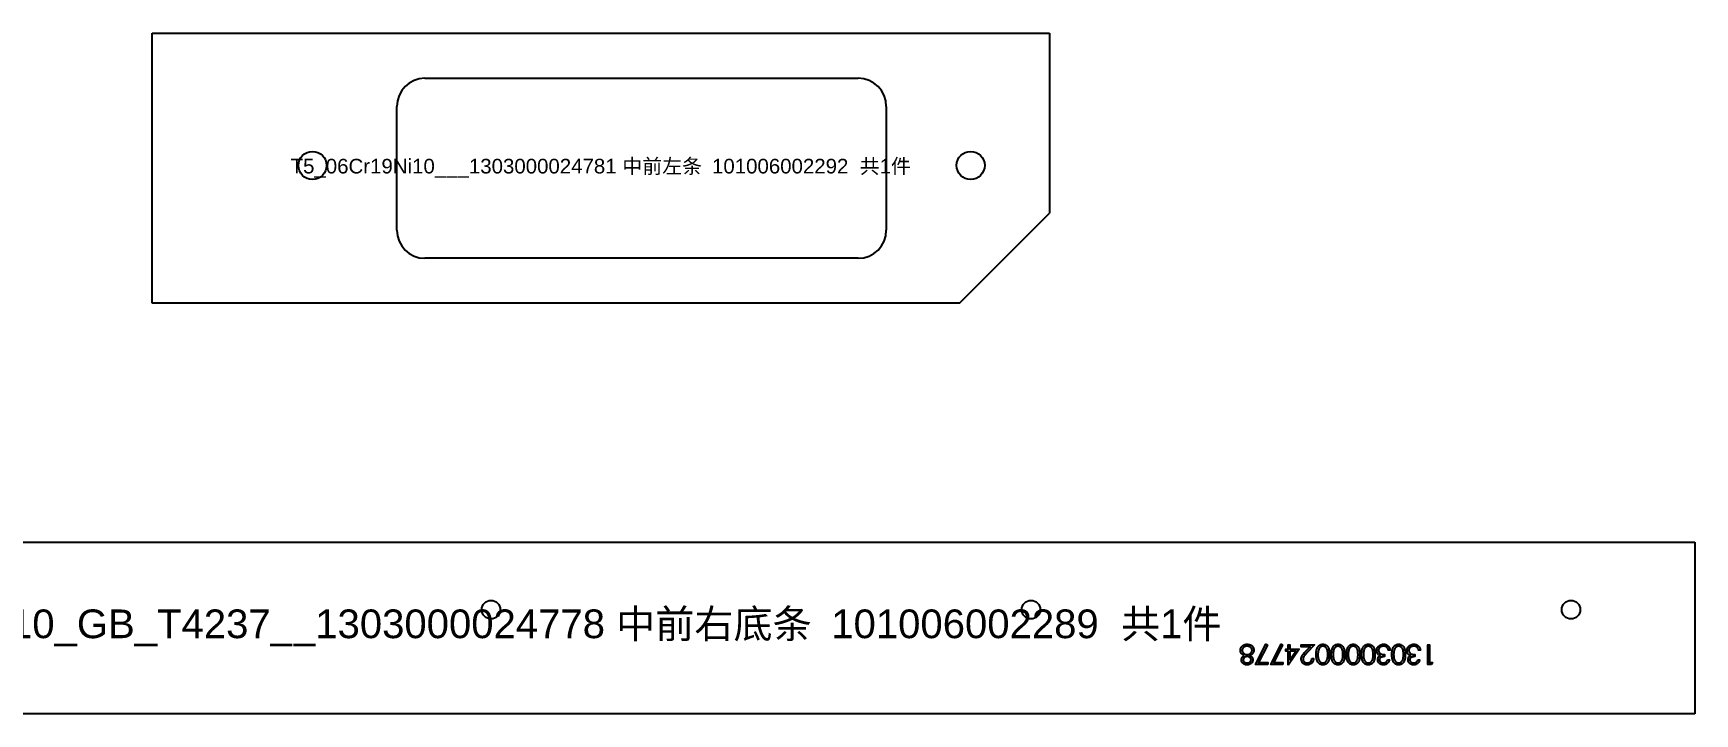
# Model space of a CAD drawing. Extents: x -16 to 22649, y -4599 to 814.
# Drawn here: x 13375.5 to 13670.9, y -66.2 to 54.7 of the extents above; entities that cross this region are included whole.
import ezdxf

# ---------------------------------------------------------------- set-up
doc = ezdxf.new("R2010")
doc.units = 0
doc.header["$MEASUREMENT"] = 0
doc.linetypes.add('CENTERX2', pattern=[20.32, 12.7, -2.54, 2.54, -2.54])
doc.layers.get('0').update_dxf_attribs({"linetype": 'CONTINUOUS'})
for name, color, linetype in [('1', 6, 'CENTERX2'), ('S1', 7, 'CONTINUOUS'), ('SLD-0', 7, 'CONTINUOUS')]:
    doc.layers.add(name, color=color, linetype=linetype)
doc.styles.get("Standard").update_dxf_attribs({"font": 'arial.ttf'})

# ---------------------------------------------------------------- blocks, each defined once
blk = doc.blocks.new('1303000024781_中前左条_1010060')
at = {"layer": 'SLD-0', "linetype": 'CONTINUOUS'}
for p, q in [((-79.75, -24), (-79.75, 24)), ((-79.75, 24), (79.75, 24)), ((79.75, 24), (79.75, -8)), ((-31.25, 16), (45.75, 16)), ((-36.25, -11), (-36.25, 11)), ((50.75, 11), (50.75, -11)), ((63.75, -24), (79.75, -8)), ((45.75, -16), (-31.25, -16)), ((63.75, -24), (-79.75, -24))]:
    blk.add_line(p, q, dxfattribs=at)
for centre in [(-51.25, 0.5), (65.75, 0.5)]:
    blk.add_circle(centre, 2.5, dxfattribs=at)
for centre, start, end in [((-31.25, 11), 90, 180), ((45.75, 11), 0, 90), ((-31.25, -11), 180, 270), ((45.75, -11), 270, 0)]:
    blk.add_arc(centre, 5, start, end, dxfattribs=at)
at = {"layer": 'S1', "color": 3, "insert": (0, 0), "char_height": 2.6, "attachment_point": 5}
blk.add_mtext('T5_06Cr19Ni10___1303000024781 {\\fSimSun|b0|i0|c134|p2;中前左条 }101006002292  {\\fSimSun|b0|i0|c134|p2;共}1{\\fSimSun|b0|i0|c134|p2;件}', dxfattribs=at)
blk = doc.blocks.new('1303000024778_中前右底条_101006')
at = {"layer": '1', "color": 6, "linetype": 'CONTINUOUS', "flags": 128}
for points in [[(132.91, -4.93), (132.82, -4.88), (132.74, -4.83), (132.67, -4.78), (132.6, -4.73), (132.54, -4.68), (132.49, -4.63), (132.44, -4.57), (132.39, -4.52), (132.36, -4.46), (132.32, -4.4), (132.29, -4.34), (132.27, -4.27), (132.25, -4.21), (132.24, -4.14), (132.23, -4.07), (132.23, -4), (132.23, -4), (132.24, -3.89), (132.25, -3.8), (132.27, -3.7), (132.3, -3.61), (132.34, -3.52), (132.38, -3.43), (132.43, -3.35), (132.5, -3.27), (132.5, -3.27), (132.58, -3.18), (132.68, -3.1), (132.78, -3.04), (132.89, -2.98), (133.01, -2.94), (133.14, -2.91), (133.28, -2.89), (133.43, -2.89), (133.43, -2.89), (133.57, -2.89), (133.7, -2.91), (133.82, -2.93), (133.94, -2.97), (134.04, -3.02), (134.14, -3.08), (134.23, -3.14), (134.31, -3.22), (134.38, -3.31), (134.44, -3.4), (134.49, -3.49), (134.53, -3.58), (134.57, -3.67), (134.59, -3.77), (134.6, -3.87), (134.61, -3.97), (134.61, -3.97), (134.61, -4.04), (134.6, -4.11), (134.59, -4.18), (134.57, -4.25), (134.55, -4.32), (134.52, -4.38), (134.48, -4.44), (134.45, -4.5), (134.4, -4.56), (134.35, -4.62), (134.3, -4.67), (134.23, -4.73), (134.16, -4.78), (134.09, -4.83), (134.01, -4.88), (133.92, -4.93), (133.92, -4.93), (134.04, -5), (134.14, -5.07), (134.23, -5.16), (134.3, -5.25), (134.36, -5.35), (134.4, -5.45), (134.42, -5.56), (134.43, -5.67), (134.43, -5.67), (134.42, -5.78), (134.4, -5.89), (134.35, -6), (134.29, -6.11), (134.22, -6.21), (134.13, -6.3), (134.03, -6.38), (133.92, -6.44), (133.8, -6.5), (133.67, -6.54), (133.54, -6.56), (133.4, -6.57), (133.4, -6.57), (133.27, -6.56), (133.14, -6.54), (133.02, -6.5), (132.9, -6.44), (132.79, -6.37), (132.7, -6.3), (132.61, -6.21), (132.54, -6.1), (132.48, -6), (132.44, -5.89), (132.42, -5.77), (132.41, -5.66), (132.41, -5.66), (132.42, -5.54), (132.44, -5.44), (132.48, -5.34), (132.53, -5.24), (132.61, -5.15), (132.69, -5.07), (132.79, -5), (132.91, -4.93)], [(137.08, -6.48), (134.92, -6.48), (134.92, -6.48), (136.76, -2.89), (136.76, -2.89), (137.03, -3.04), (137.03, -3.04), (135.46, -6.12), (135.46, -6.12), (137.08, -6.12), (137.08, -6.12), (137.08, -6.48)], [(139.77, -6.48), (137.62, -6.48), (137.62, -6.48), (139.46, -2.89), (139.46, -2.89), (139.73, -3.04), (139.73, -3.04), (138.15, -6.12), (138.15, -6.12), (139.77, -6.12), (139.77, -6.12), (139.77, -6.48)], [(148.07, -4.72), (148.07, -4.89), (148.06, -5.05), (148.05, -5.2), (148.03, -5.34), (148.01, -5.47), (147.99, -5.59), (147.96, -5.7), (147.92, -5.8), (147.88, -5.89), (147.84, -5.97), (147.79, -6.05), (147.74, -6.13), (147.69, -6.2), (147.63, -6.26), (147.57, -6.32), (147.51, -6.37), (147.44, -6.42), (147.37, -6.46), (147.29, -6.49), (147.22, -6.52), (147.14, -6.54), (147.06, -6.55), (146.98, -6.56), (146.9, -6.57), (146.9, -6.57), (146.82, -6.56), (146.74, -6.55), (146.66, -6.54), (146.58, -6.52), (146.5, -6.49), (146.43, -6.46), (146.36, -6.42), (146.29, -6.37), (146.22, -6.32), (146.16, -6.26), (146.1, -6.19), (146.04, -6.12), (145.99, -6.05), (145.94, -5.96), (145.89, -5.88), (145.85, -5.78), (145.82, -5.68), (145.78, -5.57), (145.76, -5.45), (145.73, -5.32), (145.72, -5.18), (145.7, -5.04), (145.7, -4.89), (145.69, -4.72), (145.69, -4.72), (145.7, -4.56), (145.7, -4.41), (145.72, -4.27), (145.73, -4.13), (145.75, -4.01), (145.78, -3.89), (145.81, -3.78), (145.85, -3.67), (145.89, -3.58), (145.94, -3.49), (145.99, -3.41), (146.04, -3.33), (146.09, -3.26), (146.15, -3.2), (146.22, -3.14), (146.29, -3.08), (146.36, -3.04), (146.43, -3), (146.5, -2.96), (146.58, -2.94), (146.66, -2.91), (146.74, -2.9), (146.82, -2.89), (146.9, -2.89), (146.9, -2.89), (146.98, -2.89), (147.06, -2.9), (147.14, -2.91), (147.22, -2.93), (147.29, -2.96), (147.36, -3), (147.43, -3.03), (147.5, -3.08), (147.57, -3.13), (147.63, -3.19), (147.69, -3.25), (147.74, -3.32), (147.79, -3.39), (147.84, -3.47), (147.88, -3.56), (147.92, -3.65), (147.96, -3.75), (147.99, -3.86), (148.01, -3.98), (148.03, -4.11), (148.05, -4.25), (148.06, -4.4), (148.07, -4.56), (148.07, -4.72)], [(150.76, -4.72), (150.76, -4.89), (150.75, -5.05), (150.74, -5.2), (150.73, -5.34), (150.71, -5.47), (150.68, -5.59), (150.65, -5.7), (150.62, -5.8), (150.58, -5.89), (150.53, -5.97), (150.49, -6.05), (150.44, -6.13), (150.38, -6.2), (150.33, -6.26), (150.26, -6.32), (150.2, -6.37), (150.13, -6.42), (150.06, -6.46), (149.99, -6.49), (149.91, -6.52), (149.83, -6.54), (149.76, -6.55), (149.68, -6.56), (149.59, -6.57), (149.59, -6.57), (149.51, -6.56), (149.43, -6.55), (149.35, -6.54), (149.27, -6.52), (149.2, -6.49), (149.12, -6.46), (149.05, -6.42), (148.98, -6.37), (148.91, -6.32), (148.85, -6.26), (148.79, -6.19), (148.73, -6.12), (148.68, -6.05), (148.63, -5.96), (148.59, -5.88), (148.55, -5.78), (148.51, -5.68), (148.47, -5.57), (148.45, -5.45), (148.43, -5.32), (148.41, -5.18), (148.4, -5.04), (148.39, -4.89), (148.39, -4.72), (148.39, -4.72), (148.39, -4.56), (148.4, -4.41), (148.41, -4.27), (148.42, -4.13), (148.45, -4.01), (148.47, -3.89), (148.51, -3.78), (148.54, -3.67), (148.58, -3.58), (148.63, -3.49), (148.68, -3.41), (148.73, -3.33), (148.79, -3.26), (148.85, -3.2), (148.91, -3.14), (148.98, -3.08), (149.05, -3.04), (149.12, -3), (149.19, -2.96), (149.27, -2.94), (149.35, -2.91), (149.43, -2.9), (149.51, -2.89), (149.59, -2.89), (149.59, -2.89), (149.68, -2.89), (149.76, -2.9), (149.83, -2.91), (149.91, -2.93), (149.98, -2.96), (150.06, -3), (150.13, -3.03), (150.19, -3.08), (150.26, -3.13), (150.32, -3.19), (150.38, -3.25), (150.43, -3.32), (150.48, -3.39), (150.53, -3.47), (150.57, -3.56), (150.61, -3.65), (150.65, -3.75), (150.68, -3.86), (150.7, -3.98), (150.73, -4.11), (150.74, -4.25), (150.75, -4.4), (150.76, -4.56), (150.76, -4.72)], [(153.46, -4.72), (153.45, -4.89), (153.45, -5.05), (153.43, -5.2), (153.42, -5.34), (153.4, -5.47), (153.37, -5.59), (153.34, -5.7), (153.31, -5.8), (153.27, -5.89), (153.23, -5.97), (153.18, -6.05), (153.13, -6.13), (153.08, -6.2), (153.02, -6.26), (152.96, -6.32), (152.89, -6.37), (152.82, -6.42), (152.75, -6.46), (152.68, -6.49), (152.6, -6.52), (152.53, -6.54), (152.45, -6.55), (152.37, -6.56), (152.29, -6.57), (152.29, -6.57), (152.2, -6.56), (152.12, -6.55), (152.04, -6.54), (151.96, -6.52), (151.89, -6.49), (151.81, -6.46), (151.74, -6.42), (151.67, -6.37), (151.61, -6.32), (151.54, -6.26), (151.48, -6.19), (151.43, -6.12), (151.37, -6.05), (151.32, -5.96), (151.28, -5.88), (151.24, -5.78), (151.2, -5.68), (151.17, -5.57), (151.14, -5.45), (151.12, -5.32), (151.1, -5.18), (151.09, -5.04), (151.08, -4.89), (151.08, -4.72), (151.08, -4.72), (151.08, -4.56), (151.09, -4.41), (151.1, -4.27), (151.12, -4.13), (151.14, -4.01), (151.17, -3.89), (151.2, -3.78), (151.24, -3.67), (151.28, -3.58), (151.32, -3.49), (151.37, -3.41), (151.42, -3.33), (151.48, -3.26), (151.54, -3.2), (151.6, -3.14), (151.67, -3.08), (151.74, -3.04), (151.81, -3), (151.89, -2.96), (151.96, -2.94), (152.04, -2.91), (152.12, -2.9), (152.2, -2.89), (152.29, -2.89), (152.29, -2.89), (152.37, -2.89), (152.45, -2.9), (152.53, -2.91), (152.6, -2.93), (152.68, -2.96), (152.75, -3), (152.82, -3.03), (152.89, -3.08), (152.95, -3.13), (153.01, -3.19), (153.07, -3.25), (153.13, -3.32), (153.18, -3.39), (153.22, -3.47), (153.27, -3.56), (153.31, -3.65), (153.34, -3.75), (153.37, -3.86), (153.4, -3.98), (153.42, -4.11), (153.43, -4.25), (153.45, -4.4), (153.45, -4.56), (153.46, -4.72)], [(156.15, -4.72), (156.15, -4.89), (156.14, -5.05), (156.13, -5.2), (156.11, -5.34), (156.09, -5.47), (156.06, -5.59), (156.03, -5.7), (156, -5.8), (155.96, -5.89), (155.92, -5.97), (155.87, -6.05), (155.82, -6.13), (155.77, -6.2), (155.71, -6.26), (155.65, -6.32), (155.58, -6.37), (155.51, -6.42), (155.44, -6.46), (155.37, -6.49), (155.3, -6.52), (155.22, -6.54), (155.14, -6.55), (155.06, -6.56), (154.98, -6.57), (154.98, -6.57), (154.89, -6.56), (154.81, -6.55), (154.73, -6.54), (154.66, -6.52), (154.58, -6.49), (154.51, -6.46), (154.43, -6.42), (154.36, -6.37), (154.3, -6.32), (154.23, -6.26), (154.17, -6.19), (154.12, -6.12), (154.07, -6.05), (154.02, -5.96), (153.97, -5.88), (153.93, -5.78), (153.89, -5.68), (153.86, -5.57), (153.83, -5.45), (153.81, -5.32), (153.79, -5.18), (153.78, -5.04), (153.77, -4.89), (153.77, -4.72), (153.77, -4.72), (153.77, -4.56), (153.78, -4.41), (153.79, -4.27), (153.81, -4.13), (153.83, -4.01), (153.86, -3.89), (153.89, -3.78), (153.93, -3.67), (153.97, -3.58), (154.01, -3.49), (154.06, -3.41), (154.11, -3.33), (154.17, -3.26), (154.23, -3.2), (154.3, -3.14), (154.36, -3.08), (154.43, -3.04), (154.5, -3), (154.58, -2.96), (154.65, -2.94), (154.73, -2.91), (154.81, -2.9), (154.89, -2.89), (154.98, -2.89), (154.98, -2.89), (155.06, -2.89), (155.14, -2.9), (155.22, -2.91), (155.29, -2.93), (155.37, -2.96), (155.44, -3), (155.51, -3.03), (155.58, -3.08), (155.64, -3.13), (155.71, -3.19), (155.76, -3.25), (155.82, -3.32), (155.87, -3.39), (155.92, -3.47), (155.96, -3.56), (156, -3.65), (156.03, -3.75), (156.06, -3.86), (156.09, -3.98), (156.11, -4.11), (156.13, -4.25), (156.14, -4.4), (156.15, -4.56), (156.15, -4.72)], [(158.39, -5.67), (158.71, -5.67), (158.71, -5.67), (158.68, -5.77), (158.64, -5.87), (158.61, -5.96), (158.56, -6.05), (158.51, -6.13), (158.46, -6.2), (158.39, -6.27), (158.33, -6.33), (158.25, -6.39), (158.18, -6.43), (158.1, -6.47), (158.02, -6.51), (157.94, -6.53), (157.85, -6.55), (157.76, -6.56), (157.66, -6.57), (157.66, -6.57), (157.53, -6.56), (157.4, -6.53), (157.27, -6.5), (157.15, -6.44), (157.03, -6.37), (156.93, -6.29), (156.85, -6.2), (156.77, -6.1), (156.72, -5.99), (156.67, -5.88), (156.65, -5.77), (156.64, -5.66), (156.64, -5.66), (156.65, -5.55), (156.67, -5.44), (156.7, -5.34), (156.74, -5.25), (156.8, -5.16), (156.87, -5.08), (156.95, -5.01), (157.05, -4.94), (157.05, -4.94), (156.94, -4.88), (156.84, -4.81), (156.75, -4.73), (156.67, -4.64), (156.67, -4.64), (156.62, -4.57), (156.58, -4.49), (156.54, -4.42), (156.51, -4.34), (156.49, -4.26), (156.48, -4.18), (156.47, -4.1), (156.46, -4.02), (156.46, -4.02), (156.47, -3.87), (156.5, -3.73), (156.55, -3.59), (156.62, -3.45), (156.71, -3.32), (156.81, -3.21), (156.93, -3.12), (157.06, -3.03), (157.2, -2.97), (157.35, -2.92), (157.51, -2.9), (157.67, -2.89), (157.67, -2.89), (157.79, -2.89), (157.89, -2.9), (158, -2.92), (158.09, -2.95), (158.19, -2.99), (158.28, -3.03), (158.36, -3.09), (158.44, -3.15), (158.51, -3.22), (158.58, -3.3), (158.64, -3.38), (158.69, -3.47), (158.74, -3.57), (158.78, -3.68), (158.81, -3.8), (158.84, -3.92), (158.84, -3.92), (158.53, -3.92), (158.53, -3.92), (158.5, -3.84), (158.47, -3.76), (158.44, -3.69), (158.41, -3.63), (158.37, -3.57), (158.34, -3.52), (158.3, -3.47), (158.25, -3.43), (158.25, -3.43), (158.19, -3.39), (158.13, -3.35), (158.06, -3.32), (157.99, -3.29), (157.92, -3.27), (157.84, -3.26), (157.75, -3.25), (157.67, -3.25), (157.67, -3.25), (157.57, -3.25), (157.48, -3.26), (157.39, -3.28), (157.3, -3.3), (157.23, -3.33), (157.15, -3.37), (157.08, -3.42), (157.02, -3.47), (156.96, -3.52), (156.91, -3.58), (156.87, -3.64), (156.84, -3.71), (156.81, -3.77), (156.79, -3.84), (156.78, -3.91), (156.78, -3.99), (156.78, -3.99), (156.78, -4.08), (156.81, -4.18), (156.84, -4.27), (156.9, -4.36), (156.96, -4.44), (157.04, -4.51), (157.13, -4.57), (157.22, -4.62), (157.28, -4.64), (157.34, -4.66), (157.41, -4.67), (157.48, -4.69), (157.56, -4.7), (157.65, -4.71), (157.75, -4.72), (157.85, -4.73), (157.85, -4.73), (157.85, -5.09), (157.85, -5.09), (157.72, -5.09), (157.6, -5.11), (157.48, -5.13), (157.37, -5.17), (157.27, -5.21), (157.18, -5.26), (157.11, -5.32), (157.05, -5.38), (157.01, -5.44), (156.98, -5.51), (156.96, -5.58), (156.96, -5.66), (156.96, -5.66), (156.96, -5.71), (156.97, -5.77), (156.98, -5.82), (157.01, -5.87), (157.03, -5.91), (157.07, -5.96), (157.11, -6), (157.16, -6.04), (157.21, -6.08), (157.26, -6.12), (157.32, -6.14), (157.38, -6.17), (157.45, -6.18), (157.51, -6.2), (157.59, -6.2), (157.66, -6.21), (157.66, -6.21), (157.78, -6.2), (157.89, -6.18), (157.99, -6.14), (158.09, -6.08), (158.13, -6.05), (158.17, -6.01), (158.21, -5.97), (158.25, -5.92), (158.29, -5.86), (158.33, -5.8), (158.36, -5.74), (158.39, -5.67)], [(161.53, -4.72), (161.53, -4.89), (161.52, -5.05), (161.51, -5.2), (161.5, -5.34), (161.48, -5.47), (161.45, -5.59), (161.42, -5.7), (161.38, -5.8), (161.35, -5.89), (161.3, -5.97), (161.26, -6.05), (161.21, -6.13), (161.15, -6.2), (161.09, -6.26), (161.03, -6.32), (160.97, -6.37), (160.9, -6.42), (160.83, -6.46), (160.76, -6.49), (160.68, -6.52), (160.6, -6.54), (160.53, -6.55), (160.45, -6.56), (160.36, -6.57), (160.36, -6.57), (160.28, -6.56), (160.2, -6.55), (160.12, -6.54), (160.04, -6.52), (159.96, -6.49), (159.89, -6.46), (159.82, -6.42), (159.75, -6.37), (159.68, -6.32), (159.62, -6.26), (159.56, -6.19), (159.5, -6.12), (159.45, -6.05), (159.4, -5.96), (159.36, -5.88), (159.31, -5.78), (159.28, -5.68), (159.24, -5.57), (159.22, -5.45), (159.19, -5.32), (159.18, -5.18), (159.16, -5.04), (159.16, -4.89), (159.15, -4.72), (159.15, -4.72), (159.16, -4.56), (159.16, -4.41), (159.18, -4.27), (159.19, -4.13), (159.22, -4.01), (159.24, -3.89), (159.28, -3.78), (159.31, -3.67), (159.35, -3.58), (159.4, -3.49), (159.45, -3.41), (159.5, -3.33), (159.56, -3.26), (159.62, -3.2), (159.68, -3.14), (159.75, -3.08), (159.82, -3.04), (159.89, -3), (159.96, -2.96), (160.04, -2.94), (160.12, -2.91), (160.2, -2.9), (160.28, -2.89), (160.36, -2.89), (160.36, -2.89), (160.45, -2.89), (160.53, -2.9), (160.6, -2.91), (160.68, -2.93), (160.75, -2.96), (160.83, -3), (160.9, -3.03), (160.96, -3.08), (161.03, -3.13), (161.09, -3.19), (161.15, -3.25), (161.2, -3.32), (161.25, -3.39), (161.3, -3.47), (161.34, -3.56), (161.38, -3.65), (161.42, -3.75), (161.45, -3.86), (161.47, -3.98), (161.49, -4.11), (161.51, -4.25), (161.52, -4.4), (161.53, -4.56), (161.53, -4.72)], [(163.78, -5.67), (164.09, -5.67), (164.09, -5.67), (164.06, -5.77), (164.03, -5.87), (163.99, -5.96), (163.95, -6.05), (163.9, -6.13), (163.84, -6.2), (163.78, -6.27), (163.71, -6.33), (163.64, -6.39), (163.56, -6.43), (163.49, -6.47), (163.41, -6.51), (163.32, -6.53), (163.23, -6.55), (163.14, -6.56), (163.05, -6.57), (163.05, -6.57), (162.91, -6.56), (162.78, -6.53), (162.65, -6.5), (162.53, -6.44), (162.42, -6.37), (162.32, -6.29), (162.23, -6.2), (162.16, -6.1), (162.1, -5.99), (162.06, -5.88), (162.03, -5.77), (162.03, -5.66), (162.03, -5.66), (162.03, -5.55), (162.05, -5.44), (162.08, -5.34), (162.13, -5.25), (162.19, -5.16), (162.26, -5.08), (162.34, -5.01), (162.44, -4.94), (162.44, -4.94), (162.32, -4.88), (162.22, -4.81), (162.13, -4.73), (162.06, -4.64), (162.06, -4.64), (162.01, -4.57), (161.96, -4.49), (161.93, -4.42), (161.9, -4.34), (161.88, -4.26), (161.86, -4.18), (161.85, -4.1), (161.85, -4.02), (161.85, -4.02), (161.86, -3.87), (161.89, -3.73), (161.94, -3.59), (162.01, -3.45), (162.09, -3.32), (162.19, -3.21), (162.31, -3.12), (162.44, -3.03), (162.58, -2.97), (162.73, -2.92), (162.89, -2.9), (163.06, -2.89), (163.06, -2.89), (163.17, -2.89), (163.28, -2.9), (163.38, -2.92), (163.48, -2.95), (163.57, -2.99), (163.66, -3.03), (163.74, -3.09), (163.82, -3.15), (163.9, -3.22), (163.96, -3.3), (164.02, -3.38), (164.08, -3.47), (164.12, -3.57), (164.16, -3.68), (164.2, -3.8), (164.22, -3.92), (164.22, -3.92), (163.91, -3.92), (163.91, -3.92), (163.89, -3.84), (163.86, -3.76), (163.83, -3.69), (163.79, -3.63), (163.76, -3.57), (163.72, -3.52), (163.68, -3.47), (163.64, -3.43), (163.64, -3.43), (163.58, -3.39), (163.51, -3.35), (163.45, -3.32), (163.38, -3.29), (163.3, -3.27), (163.22, -3.26), (163.14, -3.25), (163.05, -3.25), (163.05, -3.25), (162.95, -3.25), (162.86, -3.26), (162.77, -3.28), (162.69, -3.3), (162.61, -3.33), (162.54, -3.37), (162.47, -3.42), (162.41, -3.47), (162.35, -3.52), (162.3, -3.58), (162.26, -3.64), (162.22, -3.71), (162.2, -3.77), (162.18, -3.84), (162.16, -3.91), (162.16, -3.99), (162.16, -3.99), (162.17, -4.08), (162.19, -4.18), (162.23, -4.27), (162.28, -4.36), (162.35, -4.44), (162.42, -4.51), (162.51, -4.57), (162.61, -4.62), (162.66, -4.64), (162.72, -4.66), (162.79, -4.67), (162.87, -4.69), (162.95, -4.7), (163.04, -4.71), (163.13, -4.72), (163.24, -4.73), (163.24, -4.73), (163.24, -5.09), (163.24, -5.09), (163.11, -5.09), (162.98, -5.11), (162.87, -5.13), (162.76, -5.17), (162.65, -5.21), (162.57, -5.26), (162.5, -5.32), (162.44, -5.38), (162.4, -5.44), (162.36, -5.51), (162.35, -5.58), (162.34, -5.66), (162.34, -5.66), (162.34, -5.71), (162.35, -5.77), (162.37, -5.82), (162.39, -5.87), (162.42, -5.91), (162.45, -5.96), (162.49, -6), (162.54, -6.04), (162.59, -6.08), (162.65, -6.12), (162.7, -6.14), (162.77, -6.17), (162.83, -6.18), (162.9, -6.2), (162.97, -6.2), (163.04, -6.21), (163.04, -6.21), (163.16, -6.2), (163.27, -6.18), (163.38, -6.14), (163.47, -6.08), (163.52, -6.05), (163.56, -6.01), (163.6, -5.97), (163.64, -5.92), (163.68, -5.86), (163.71, -5.8), (163.74, -5.74), (163.78, -5.67)], [(133.4, -4.73), (133.49, -4.72), (133.58, -4.71), (133.67, -4.69), (133.75, -4.67), (133.83, -4.64), (133.9, -4.6), (133.97, -4.55), (134.04, -4.49), (134.1, -4.44), (134.15, -4.38), (134.2, -4.31), (134.23, -4.25), (134.26, -4.18), (134.28, -4.11), (134.29, -4.03), (134.3, -3.96), (134.3, -3.96), (134.29, -3.86), (134.27, -3.77), (134.23, -3.68), (134.19, -3.6), (134.13, -3.52), (134.05, -3.45), (133.97, -3.39), (133.88, -3.34), (133.78, -3.3), (133.67, -3.27), (133.55, -3.25), (133.42, -3.25), (133.42, -3.25), (133.32, -3.25), (133.23, -3.26), (133.14, -3.28), (133.06, -3.3), (132.98, -3.33), (132.91, -3.37), (132.84, -3.42), (132.78, -3.47), (132.73, -3.53), (132.68, -3.58), (132.64, -3.65), (132.61, -3.71), (132.58, -3.78), (132.56, -3.84), (132.55, -3.92), (132.55, -3.99), (132.55, -3.99), (132.55, -4.06), (132.56, -4.13), (132.58, -4.2), (132.61, -4.26), (132.64, -4.33), (132.69, -4.39), (132.74, -4.45), (132.8, -4.5), (132.86, -4.55), (132.93, -4.6), (133, -4.64), (133.07, -4.67), (133.15, -4.69), (133.23, -4.71), (133.31, -4.72), (133.4, -4.73)], [(133.42, -6.21), (133.5, -6.2), (133.57, -6.2), (133.63, -6.18), (133.7, -6.17), (133.76, -6.14), (133.81, -6.12), (133.87, -6.08), (133.92, -6.05), (133.97, -6), (134.01, -5.96), (134.04, -5.92), (134.07, -5.87), (134.09, -5.82), (134.1, -5.77), (134.11, -5.72), (134.12, -5.66), (134.12, -5.66), (134.11, -5.61), (134.1, -5.56), (134.09, -5.5), (134.06, -5.45), (134.03, -5.4), (134, -5.36), (133.95, -5.31), (133.9, -5.26), (133.85, -5.22), (133.79, -5.19), (133.74, -5.16), (133.67, -5.13), (133.61, -5.11), (133.55, -5.1), (133.48, -5.09), (133.41, -5.09), (133.41, -5.09), (133.32, -5.09), (133.23, -5.11), (133.15, -5.13), (133.07, -5.17), (132.99, -5.21), (132.92, -5.26), (132.87, -5.32), (132.82, -5.39), (132.78, -5.46), (132.75, -5.53), (132.73, -5.6), (132.72, -5.67), (132.72, -5.67), (132.73, -5.72), (132.74, -5.77), (132.75, -5.82), (132.77, -5.86), (132.8, -5.91), (132.83, -5.95), (132.86, -6), (132.9, -6.04), (132.95, -6.08), (133, -6.11), (133.06, -6.14), (133.12, -6.16), (133.19, -6.18), (133.26, -6.2), (133.34, -6.2), (133.42, -6.21)], [(140.78, -6.57), (140.71, -6.57), (140.71, -6.57), (140.71, -4.14), (140.71, -4.14), (140.31, -4.14), (140.31, -4.14), (140.31, -3.78), (140.31, -3.78), (140.71, -3.78), (140.71, -3.78), (140.71, -2.98), (140.71, -2.98), (141.03, -2.98), (141.03, -2.98), (141.03, -3.78), (141.03, -3.78), (142.69, -3.78), (142.69, -3.78), (140.78, -6.57)], [(141.03, -4.14), (141.03, -5.66), (141.03, -5.66), (142.07, -4.14), (142.07, -4.14), (141.03, -4.14)], [(144.93, -5.4), (145.24, -5.4), (145.24, -5.4), (145.24, -5.52), (145.22, -5.64), (145.19, -5.76), (145.15, -5.86), (145.11, -5.97), (145.05, -6.06), (144.98, -6.15), (144.91, -6.24), (144.82, -6.32), (144.73, -6.38), (144.64, -6.44), (144.54, -6.48), (144.44, -6.52), (144.33, -6.55), (144.22, -6.56), (144.1, -6.57), (144.1, -6.57), (143.99, -6.56), (143.88, -6.55), (143.77, -6.52), (143.68, -6.49), (143.58, -6.44), (143.5, -6.39), (143.41, -6.33), (143.34, -6.26), (143.27, -6.18), (143.21, -6.09), (143.16, -6.01), (143.12, -5.92), (143.09, -5.83), (143.06, -5.73), (143.05, -5.63), (143.05, -5.53), (143.05, -5.53), (143.05, -5.38), (143.08, -5.24), (143.13, -5.1), (143.19, -4.97), (143.23, -4.9), (143.28, -4.83), (143.34, -4.75), (143.4, -4.67), (143.48, -4.58), (143.56, -4.48), (143.65, -4.38), (143.75, -4.27), (143.75, -4.27), (144.63, -3.34), (144.63, -3.34), (143, -3.34), (143, -3.34), (143, -2.98), (143, -2.98), (145.38, -2.98), (145.38, -2.98), (144.02, -4.42), (144.02, -4.42), (143.92, -4.53), (143.83, -4.63), (143.75, -4.72), (143.68, -4.8), (143.62, -4.87), (143.56, -4.94), (143.52, -5.01), (143.48, -5.06), (143.43, -5.17), (143.39, -5.27), (143.37, -5.38), (143.36, -5.5), (143.36, -5.5), (143.36, -5.57), (143.37, -5.64), (143.39, -5.7), (143.41, -5.77), (143.45, -5.83), (143.48, -5.89), (143.53, -5.94), (143.58, -6), (143.64, -6.05), (143.7, -6.09), (143.76, -6.13), (143.82, -6.15), (143.89, -6.18), (143.97, -6.19), (144.04, -6.2), (144.12, -6.21), (144.12, -6.21), (144.2, -6.2), (144.28, -6.19), (144.35, -6.18), (144.43, -6.15), (144.49, -6.12), (144.56, -6.09), (144.62, -6.04), (144.68, -5.99), (144.73, -5.94), (144.78, -5.88), (144.82, -5.81), (144.85, -5.74), (144.88, -5.66), (144.9, -5.58), (144.92, -5.49), (144.93, -5.4)], [(147.76, -4.73), (147.76, -4.59), (147.75, -4.45), (147.74, -4.33), (147.73, -4.22), (147.71, -4.11), (147.7, -4.02), (147.68, -3.93), (147.65, -3.85), (147.62, -3.78), (147.59, -3.71), (147.56, -3.65), (147.52, -3.59), (147.48, -3.53), (147.43, -3.48), (147.38, -3.44), (147.33, -3.4), (147.23, -3.33), (147.12, -3.28), (147.01, -3.26), (146.89, -3.25), (146.89, -3.25), (146.77, -3.25), (146.66, -3.28), (146.55, -3.33), (146.45, -3.4), (146.4, -3.44), (146.35, -3.48), (146.31, -3.53), (146.27, -3.58), (146.23, -3.64), (146.2, -3.71), (146.17, -3.77), (146.14, -3.85), (146.14, -3.85), (146.11, -3.94), (146.08, -4.04), (146.06, -4.14), (146.04, -4.25), (146.03, -4.36), (146.02, -4.48), (146.01, -4.6), (146.01, -4.73), (146.01, -4.73), (146.01, -4.85), (146.01, -4.97), (146.02, -5.09), (146.04, -5.2), (146.05, -5.3), (146.07, -5.4), (146.1, -5.49), (146.12, -5.57), (146.16, -5.65), (146.19, -5.73), (146.23, -5.79), (146.27, -5.86), (146.31, -5.92), (146.35, -5.97), (146.4, -6.01), (146.45, -6.05), (146.56, -6.12), (146.66, -6.17), (146.78, -6.2), (146.89, -6.21), (146.89, -6.21), (147.01, -6.2), (147.12, -6.17), (147.23, -6.12), (147.33, -6.05), (147.38, -6.01), (147.43, -5.97), (147.48, -5.92), (147.52, -5.87), (147.55, -5.81), (147.59, -5.74), (147.62, -5.68), (147.65, -5.6), (147.67, -5.53), (147.7, -5.44), (147.71, -5.34), (147.73, -5.24), (147.74, -5.12), (147.75, -5), (147.76, -4.87), (147.76, -4.73)], [(150.45, -4.73), (150.45, -4.59), (150.44, -4.45), (150.43, -4.33), (150.42, -4.22), (150.41, -4.11), (150.39, -4.02), (150.37, -3.93), (150.34, -3.85), (150.31, -3.78), (150.28, -3.71), (150.25, -3.65), (150.21, -3.59), (150.17, -3.53), (150.12, -3.48), (150.08, -3.44), (150.03, -3.4), (149.92, -3.33), (149.81, -3.28), (149.7, -3.26), (149.58, -3.25), (149.58, -3.25), (149.47, -3.25), (149.35, -3.28), (149.25, -3.33), (149.14, -3.4), (149.09, -3.44), (149.05, -3.48), (149, -3.53), (148.96, -3.58), (148.93, -3.64), (148.89, -3.71), (148.86, -3.77), (148.83, -3.85), (148.83, -3.85), (148.8, -3.94), (148.77, -4.04), (148.75, -4.14), (148.73, -4.25), (148.72, -4.36), (148.71, -4.48), (148.7, -4.6), (148.7, -4.73), (148.7, -4.73), (148.7, -4.85), (148.71, -4.97), (148.72, -5.09), (148.73, -5.2), (148.75, -5.3), (148.77, -5.4), (148.79, -5.49), (148.82, -5.57), (148.85, -5.65), (148.88, -5.73), (148.92, -5.79), (148.96, -5.86), (149, -5.92), (149.05, -5.97), (149.09, -6.01), (149.14, -6.05), (149.25, -6.12), (149.36, -6.17), (149.47, -6.2), (149.58, -6.21), (149.58, -6.21), (149.7, -6.2), (149.81, -6.17), (149.92, -6.12), (150.03, -6.05), (150.08, -6.01), (150.12, -5.97), (150.17, -5.92), (150.21, -5.87), (150.25, -5.81), (150.28, -5.74), (150.31, -5.68), (150.34, -5.6), (150.37, -5.53), (150.39, -5.44), (150.41, -5.34), (150.42, -5.24), (150.43, -5.12), (150.44, -5), (150.45, -4.87), (150.45, -4.73)], [(153.14, -4.73), (153.14, -4.59), (153.13, -4.45), (153.13, -4.33), (153.12, -4.22), (153.1, -4.11), (153.08, -4.02), (153.06, -3.93), (153.03, -3.85), (153.01, -3.78), (152.97, -3.71), (152.94, -3.65), (152.9, -3.59), (152.86, -3.53), (152.82, -3.48), (152.77, -3.44), (152.72, -3.4), (152.61, -3.33), (152.5, -3.28), (152.39, -3.26), (152.28, -3.25), (152.28, -3.25), (152.16, -3.25), (152.05, -3.28), (151.94, -3.33), (151.83, -3.4), (151.78, -3.44), (151.74, -3.48), (151.7, -3.53), (151.65, -3.58), (151.62, -3.64), (151.58, -3.71), (151.55, -3.77), (151.52, -3.85), (151.52, -3.85), (151.49, -3.94), (151.47, -4.04), (151.44, -4.14), (151.42, -4.25), (151.41, -4.36), (151.4, -4.48), (151.39, -4.6), (151.39, -4.73), (151.39, -4.73), (151.39, -4.85), (151.4, -4.97), (151.41, -5.09), (151.42, -5.2), (151.44, -5.3), (151.46, -5.4), (151.48, -5.49), (151.51, -5.57), (151.54, -5.65), (151.57, -5.73), (151.61, -5.79), (151.65, -5.86), (151.69, -5.92), (151.74, -5.97), (151.78, -6.01), (151.84, -6.05), (151.94, -6.12), (152.05, -6.17), (152.16, -6.2), (152.28, -6.21), (152.28, -6.21), (152.39, -6.2), (152.5, -6.17), (152.61, -6.12), (152.72, -6.05), (152.77, -6.01), (152.82, -5.97), (152.86, -5.92), (152.9, -5.87), (152.94, -5.81), (152.97, -5.74), (153, -5.68), (153.03, -5.6), (153.06, -5.53), (153.08, -5.44), (153.1, -5.34), (153.11, -5.24), (153.13, -5.12), (153.13, -5), (153.14, -4.87), (153.14, -4.73)], [(155.83, -4.73), (155.83, -4.59), (155.83, -4.45), (155.82, -4.33), (155.81, -4.22), (155.79, -4.11), (155.77, -4.02), (155.75, -3.93), (155.73, -3.85), (155.7, -3.78), (155.67, -3.71), (155.63, -3.65), (155.59, -3.59), (155.55, -3.53), (155.51, -3.48), (155.46, -3.44), (155.41, -3.4), (155.3, -3.33), (155.19, -3.28), (155.08, -3.26), (154.97, -3.25), (154.97, -3.25), (154.85, -3.25), (154.74, -3.28), (154.63, -3.33), (154.53, -3.4), (154.48, -3.44), (154.43, -3.48), (154.39, -3.53), (154.35, -3.58), (154.31, -3.64), (154.28, -3.71), (154.24, -3.77), (154.22, -3.85), (154.22, -3.85), (154.19, -3.94), (154.16, -4.04), (154.14, -4.14), (154.12, -4.25), (154.1, -4.36), (154.09, -4.48), (154.09, -4.6), (154.08, -4.73), (154.08, -4.73), (154.09, -4.85), (154.09, -4.97), (154.1, -5.09), (154.11, -5.2), (154.13, -5.3), (154.15, -5.4), (154.17, -5.49), (154.2, -5.57), (154.23, -5.65), (154.27, -5.73), (154.3, -5.79), (154.34, -5.86), (154.38, -5.92), (154.43, -5.97), (154.48, -6.01), (154.53, -6.05), (154.63, -6.12), (154.74, -6.17), (154.85, -6.2), (154.97, -6.21), (154.97, -6.21), (155.08, -6.2), (155.2, -6.17), (155.3, -6.12), (155.41, -6.05), (155.46, -6.01), (155.51, -5.97), (155.55, -5.92), (155.59, -5.87), (155.63, -5.81), (155.67, -5.74), (155.7, -5.68), (155.73, -5.6), (155.75, -5.53), (155.77, -5.44), (155.79, -5.34), (155.81, -5.24), (155.82, -5.12), (155.83, -5), (155.83, -4.87), (155.83, -4.73)], [(161.22, -4.73), (161.22, -4.59), (161.21, -4.45), (161.2, -4.33), (161.19, -4.22), (161.18, -4.11), (161.16, -4.02), (161.14, -3.93), (161.11, -3.85), (161.08, -3.78), (161.05, -3.71), (161.02, -3.65), (160.98, -3.59), (160.94, -3.53), (160.89, -3.48), (160.85, -3.44), (160.8, -3.4), (160.69, -3.33), (160.58, -3.28), (160.47, -3.26), (160.35, -3.25), (160.35, -3.25), (160.24, -3.25), (160.12, -3.28), (160.02, -3.33), (159.91, -3.4), (159.86, -3.44), (159.82, -3.48), (159.77, -3.53), (159.73, -3.58), (159.69, -3.64), (159.66, -3.71), (159.63, -3.77), (159.6, -3.85), (159.6, -3.85), (159.57, -3.94), (159.54, -4.04), (159.52, -4.14), (159.5, -4.25), (159.49, -4.36), (159.48, -4.48), (159.47, -4.6), (159.47, -4.73), (159.47, -4.73), (159.47, -4.85), (159.48, -4.97), (159.49, -5.09), (159.5, -5.2), (159.51, -5.3), (159.53, -5.4), (159.56, -5.49), (159.59, -5.57), (159.62, -5.65), (159.65, -5.73), (159.69, -5.79), (159.73, -5.86), (159.77, -5.92), (159.81, -5.97), (159.86, -6.01), (159.91, -6.05), (160.02, -6.12), (160.13, -6.17), (160.24, -6.2), (160.35, -6.21), (160.35, -6.21), (160.47, -6.2), (160.58, -6.17), (160.69, -6.12), (160.8, -6.05), (160.85, -6.01), (160.89, -5.97), (160.94, -5.92), (160.98, -5.87), (161.02, -5.81), (161.05, -5.74), (161.08, -5.68), (161.11, -5.6), (161.14, -5.53), (161.16, -5.44), (161.18, -5.34), (161.19, -5.24), (161.2, -5.12), (161.21, -5), (161.22, -4.87), (161.22, -4.73)], [(166.17, -6.48), (165.53, -6.48), (165.53, -6.48), (165.53, -2.98), (165.53, -2.98), (165.84, -2.98), (165.84, -2.98), (165.84, -6.12), (165.84, -6.12), (166.38, -6.12), (166.38, -6.12), (166.17, -6.48)]]:
    blk.add_lwpolyline(points, dxfattribs=at)
at = {"layer": 'SLD-0', "linetype": 'CONTINUOUS'}
for p, q in [((-213, 15.25), (213, 15.25)), ((213, 15.25), (213, -15.25)), ((213, -15.25), (-207.62, -15.25))]:
    blk.add_line(p, q, dxfattribs=at)
for centre in [(-1, 3.25), (95, 3.25), (191, 3.25)]:
    blk.add_circle(centre, 1.65, dxfattribs=at)
at = {"layer": 'S1', "color": 3, "insert": (0, 0), "char_height": 5.1, "attachment_point": 5}
blk.add_mtext('T5_06Cr19Ni10_GB_T4237__1303000024778 {\\fSimSun|b0|i0|c134|p2;中前右底条 }101006002289  {\\fSimSun|b0|i0|c134|p2;共}1{\\fSimSun|b0|i0|c134|p2;件}', dxfattribs=at)

msp = doc.modelspace()

# ---------------------------------------------------------------- block references
for name, p in [('1303000024781_中前左条_1010060', (13476.39145, 30.74359)), ('1303000024778_中前右底条_101006', (13457.87253, -50.96822))]:
    msp.add_blockref(name, p)

doc.saveas('drawing.dxf')
